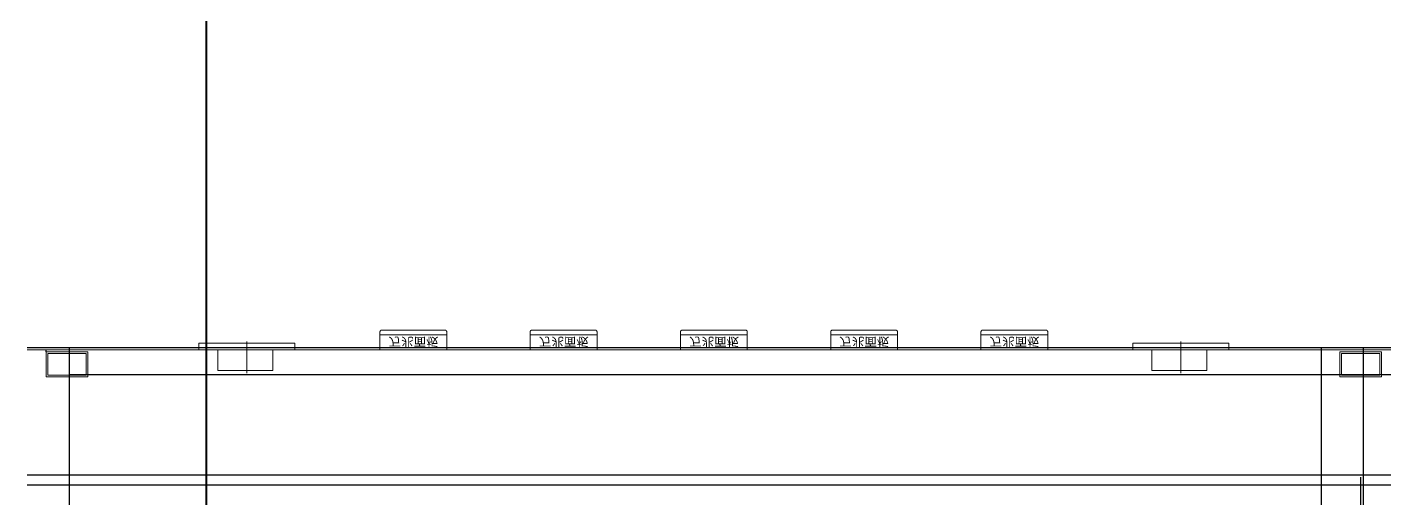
# Model space of a CAD drawing. Extents: x 539033 to 804858, y 468425 to 1263560.
# Drawn here: x 750522 to 752148, y 509747 to 510312 of the extents above; entities that cross this region are included whole.
import ezdxf

# ---------------------------------------------------------------- set-up
doc = ezdxf.new("R2010")
doc.units = 0
doc.header["$LTSCALE"] = 1000
doc.header["$MEASUREMENT"] = 0
for name, pattern in [('0', [0, 0]), ('ACAD_ISO02W100', [15, 12, -3]), ('ACAD_ISO05W100', [33, 24, -3, 0, -3, 0, -3]), ('ACAD_ISO10W100', [18.5, 12, -3, 0.5, -3])]:
    doc.linetypes.add(name, pattern=pattern)
doc.layers.add('5剖面线层', color=2, linetype='CONTINUOUS')
for name, color, linetype, lineweight in [('中心线', 1, 'ACAD_ISO10W100', 15), ('双点划线', 7, 'ACAD_ISO05W100', 15), ('粗实线', 7, '0', 30), ('虚线', 6, 'ACAD_ISO02W100', 18)]:
    doc.layers.add(name, color=color, linetype=linetype, lineweight=lineweight)
doc.styles.add('标准', font='', dxfattribs={"width": 0.667})
doc.styles.get('标准').set_extended_font_data('FangSong_GB2312')

# ---------------------------------------------------------------- blocks, each defined once
blk = doc.blocks.new('A$C6194237F')
at = {"layer": '虚线', "color": 2, "ltscale": 100}
for points in [[(0, 0), (50, 0), (50, 30), (0, 30)], [(2, 2), (48, 2), (48, 28), (2, 28)]]:
    blk.add_lwpolyline(points, close=True, dxfattribs=at)
blk = doc.blocks.new('A$C79CB2A9E')
at = {"layer": '中心线', "color": 1, "ltscale": 100}
blk.add_line((57.5, 0), (57.5, 38), dxfattribs=at)
at = {"layer": '双点划线', "color": 4, "ltscale": 100}
blk.add_lwpolyline([(22.7, 35), (22.7, 10), (88.7, 10), (88.7, 35)], close=True, dxfattribs=at)
blk.add_lwpolyline([(0.5, 2), (114.5, 2, 0.414214), (115, 2.5), (115, 10), (0, 10), (0, 2.5, 0.414214)], format="xyb", close=True, dxfattribs=at)
blk = doc.blocks.new('A$C5FBC7258')
at = {"layer": '双点划线', "color": 4, "ltscale": 100}
for p, q in [((80, 23.5), (0, 23.5)), ((80, 5.5), (0, 5.5))]:
    blk.add_line(p, q, dxfattribs=at)
blk.add_lwpolyline([(0, 23.5), (0, 2, 0.414214), (2, 0), (78, 0, 0.414214), (80, 2), (80, 23.5)], format="xyb", dxfattribs=at)
at = {"layer": '双点划线', "color": 4, "ltscale": 100, "insert": (10.3, 7.6), "char_height": 10, "width": 252.838, "attachment_point": 7, "style": '标准'}
blk.add_mtext('{\\W1.1;万兆面板}', dxfattribs=at)

msp = doc.modelspace()

# ---------------------------------------------------------------- linework, layer by layer
at = {"layer": '5剖面线层', "color": 6, "lineweight": 40, "ltscale": 100}
msp.add_lwpolyline([(750736.3, 518111.1), (766980.1, 518111.1), (766980.1, 488105.2), (750736.3, 488105.2)], close=True, dxfattribs=at)
at = {"layer": '粗实线', "color": 0, "ltscale": 100}
for p, q in [((766071.5, 509928), (750521.5, 509928)), ((750544.2, 509923), (750544.2, 509925.5)), ((750571.9, 509928), (750571.9, 509493.7)), ((752071.9, 509927.2), (752071.9, 509492.9)), ((752121.9, 509927.2), (752121.9, 509492.9)), ((766021.5, 509895.5), (750571.5, 509895.5))]:
    msp.add_line(p, q, dxfattribs=at)
at = {"layer": '粗实线', "color": 6, "ltscale": 100}
for p, q in [((766071.5, 509775.3), (750521.5, 509775.3)), ((752119.2, 509622.8), (752119.2, 509772.8)), ((766071.5, 509763.3), (750521.5, 509763.3))]:
    msp.add_line(p, q, dxfattribs=at)
at = {"layer": '虚线', "color": 2, "ltscale": 100}
msp.add_line((766071.5, 509925.5), (750521.5, 509925.5), dxfattribs=at)

# ---------------------------------------------------------------- block references
at = {"layer": '粗实线', "color": 0, "ltscale": 100, "xscale": -1, "rotation": 180}
for name, p in [('A$C5FBC7258', (750944.2, 509949)), ('A$C5FBC7258', (751124.2, 509949)), ('A$C5FBC7258', (751304.2, 509949)), ('A$C5FBC7258', (751484.2, 509949)), ('A$C5FBC7258', (751664.2, 509949)), ('A$C79CB2A9E', (750727.2, 509935.5)), ('A$C79CB2A9E', (751846.2, 509935.5))]:
    msp.add_blockref(name, p, dxfattribs=at)
at = {"layer": '粗实线', "color": 0, "ltscale": 100}
for p in [(750544.2, 509893), (752094.2, 509893)]:
    msp.add_blockref('A$C6194237F', p, dxfattribs=at)

doc.saveas('drawing.dxf')
